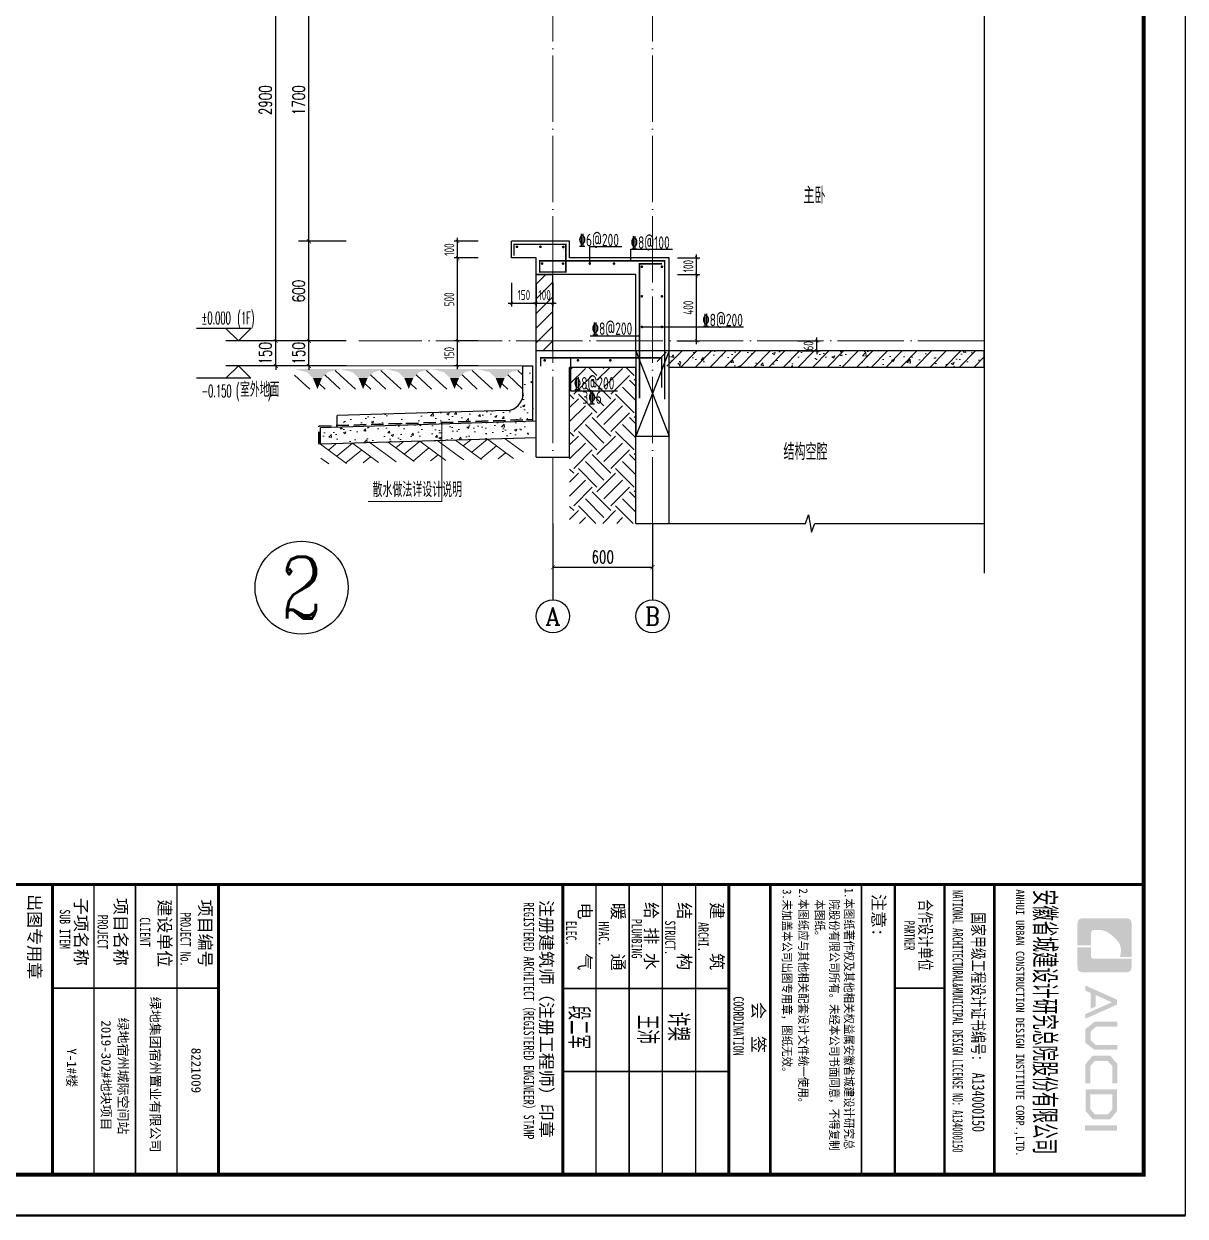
# Model space of a CAD drawing. Extents: x -1058961 to 23600, y -449123 to 2751847.
# Drawn here: x -120308 to -113311, y -38176 to -30993 of the extents above; entities that cross this region are included whole.
import ezdxf
from ezdxf.enums import TextEntityAlignment as Align

# ---------------------------------------------------------------- set-up
doc = ezdxf.new("R2010")
doc.units = 0
doc.header["$LTSCALE"] = 1000
doc.linetypes.add('DASH', pattern=[0.35, 0.25, -0.1])
doc.linetypes.add('DOTE', pattern=[2.42, 2, -0.2, 0.02, -0.2])
doc.layers.get('0').update_dxf_attribs({"linetype": 'CONTINUOUS'})
doc.layers.get('DEFPOINTS').update_dxf_attribs({"linetype": 'CONTINUOUS'})
for name, color, linetype in [('A-AXIS_TEXT', 7, 'CONTINUOUS'), ('AXIS', 3, 'CONTINUOUS'), ('COLUMN', 4, 'CONTINUOUS'), ('DIM', 2, 'CONTINUOUS'), ('DIM_ELEV', 3, 'CONTINUOUS'), ('DIM_IDEN', 67, 'CONTINUOUS'), ('DIM_SYMB', 3, 'CONTINUOUS'), ('PUB_DIM', 3, 'CONTINUOUS'), ('PUB_TEXT', 2, 'CONTINUOUS'), ('REIN', 6, 'CONTINUOUS'), ('S-大样-砼线', 7, 'CONTINUOUS'), ('S-引出线', 40, 'CONTINUOUS'), ('TEXT', 2, 'CONTINUOUS'), ('WALL', 5, 'CONTINUOUS'), ('yichutu', 7, 'CONTINUOUS'), ('图签文字', 4, 'CONTINUOUS')]:
    doc.layers.add(name, color=color, linetype=linetype)
for name, color, linetype, lineweight in [('AXIS_TEXT', 7, 'CONTINUOUS', 20), ('DOTE', 19, 'DOTE', 9), ('PUB_HATCH', 8, 'CONTINUOUS', 9), ('图框', 9, 'CONTINUOUS', 18), ('图签', 147, 'CONTINUOUS', 18), ('填充', 251, 'CONTINUOUS', 5), ('平面-排水沟', 86, 'CONTINUOUS', 15), ('立面-中轮廓线', 30, 'CONTINUOUS', 35), ('粉刷', 251, 'CONTINUOUS', 9)]:
    doc.layers.add(name, color=color, linetype=linetype, lineweight=lineweight)
doc.styles.add('_TCH_AXIS', font='COMPLEX', dxfattribs={"bigfont": 'GBCBIG'})
doc.styles.add('_TCH_DIM', font='SIMPLEX.shx', dxfattribs={"width": 0.7, "bigfont": 'GBCBIG.shx'})
doc.styles.add('_TCH_DIM_T3', font='SIMPLEX', dxfattribs={"width": 0.705882, "bigfont": 'GBCBIG'})
doc.styles.add('COMPLEX', font='COMPLEX')
doc.styles.add('DIM_FONT_T3', font='SIMPLEX', dxfattribs={"width": 0.705882, "bigfont": 'GBCBIG'})
doc.styles.add('HT', font='simhei.ttf')
doc.styles.add('TSSD_DIMENSION', font='Tssdeng.shx', dxfattribs={"width": 0.7, "bigfont": 'tssdchn.shx'})
doc.styles.add('TSSD_REIN', font='tssdeng.shx', dxfattribs={"width": 0.7, "height": 300, "bigfont": 'tssdchn.shx'})
doc.styles.add('宋体', font='', dxfattribs={"height": 50})
doc.styles.add('建筑图签-1', font='simhei.ttf', dxfattribs={"width": 0.7})
doc.styles.add('建筑图签-2', font='TXT.shx', dxfattribs={"width": 0.5, "bigfont": 'HZTXT.shx'})
doc.styles.get('宋体').set_extended_font_data('SimSun')
doc.dimstyles.new('_TCH_ARCH&&25', dxfattribs={"dimtxt": 74.375, "dimasz": 25, "dimexe": 62.5, "dimexo": 75, "dimgap": 25, "dimtad": 1, "dimdec": 0, "dimzin": 0, "dimdsep": 46, "dimtxsty": '_TCH_DIM_T3', "dimblk": 'ARCHTICK', "dimcen": 0.09, "dimclrt": 7, "dimazin": 0, "dimtfac": 1, "dimtdec": 0, "dimtix": 1, "dimtmove": 2, "dimatfit": 3, "dimldrblk": 'ARCHTICK', "dimfxl": 0, "dimtolj": 1, "dimtzin": 0, "dimarcsym": 0})
doc.dimstyles.new('TSSD_20_20', dxfattribs={"dimtxt": 60, "dimasz": 20, "dimexe": 20, "dimexo": 50, "dimgap": 20, "dimtad": 1, "dimdec": 0, "dimzin": 0, "dimdsep": 46, "dimtxsty": 'TSSD_DIMENSION', "dimblk": 'ARCHTICK', "dimblk1": 'ARCHTICK', "dimblk2": 'ARCHTICK', "dimcen": 0, "dimdle": 20, "dimclrt": 7, "dimadec": 0, "dimazin": 0, "dimtfac": 1, "dimtdec": 0, "dimtix": 1, "dimtmove": 2, "dimatfit": 3, "dimfxl": 0, "dimtolj": 1, "dimtzin": 0, "dimarcsym": 0})
pattern_1 = [(50, (28072.99, 249033.25), (143.452037, -12.550427), [15, -165]), (355, (28072.99, 249033.25), (-27.750267, 150.438427), [12, -132]), (100.4514, (28084.94, 249032.2), (115.701876, 137.88791), [12.74804, -140.22842]), (46.1842, (28072.99, 249073.25), (213.44821, -33.1038), [22.5, -247.5]), (96.6356, (28090.77, 249070.5), (186.93254, 194.82357), [19.12206, -210.3426]), (351.1842, (28072.99, 249073.25), (186.93239, 194.82372), [18, -198]), (21, (28092.99, 249063.25), (119.38141, -80.52378), [15, -165]), (326, (28092.99, 249063.25), (48.663066, 145.03001), [12, -132]), (71.4514, (28102.93, 249056.54), (168.044526, 64.5061), [12.74804, -140.22842]), (37.5, (28072.986, 249033.25), (2.431971, 66.578771), [0, -130.4, 0, -134, 0, -132.5]), (7.5, (28072.986, 249033.25), (52.613907, 78.882342), [0, -76.4, 0, -127.4, 0, -50.5]), (327.5, (28028.386, 249033.25), (106.764487, -4.510974), [0, -50, 0, -156, 0, -207]), (317.5, (28008.39, 249033.25), (116.637234, 20.020996), [0, -65, 0, -103.6, 0, -147])]

# ---------------------------------------------------------------- blocks, each defined once
blk = doc.blocks.new('$LINEPAT$素土夯实')
at = {"color": 0}
for p, q in [((0, -210), (210, 0)), ((120, -300), (420, 0)), ((420, 0), (608, -188)), ((495, -300), (795, 0)), ((615, 0), (705, -90)), ((315, -105), (502, -293)), ((210, -210), (300, -300)), ((705, -300), (795, -210))]:
    blk.add_line(p, q, dxfattribs=at)
blk = doc.blocks.new('$LinePat$自然土壤')
at = {"color": 0}
for p, q in [((0, -90), (71, -19)), ((0, -300), (211, -89)), ((420, -300), (630, -90)), ((210, -300), (286, -224))]:
    blk.add_line(p, q, dxfattribs=at)
for points in [[(0, 0), (630, 0), (168, -45), (462, -45)], [(168, -45), (462, -45), (252, -132), (378, -132)], [(252, -132), (378, -132), (315, -300)]]:
    blk.add_solid(points, dxfattribs=at)
blk = doc.blocks.new('sanshui')
at = {"layer": '粉刷'}
h = blk.add_hatch(dxfattribs=at)
h.set_pattern_fill('混凝土', color=256, scale=20)
h.set_pattern_definition(pattern_1)
edge = h.paths.add_edge_path()
edge.add_line((346317.8, 427329.6), (346257.8, 427329.6))
edge.add_line((346257.8, 427329.6), (346257.8, 427160.3))
edge.add_arc((346157.8, 427160.3), 100, 271.71836, 360, ccw=False)
edge.add_line((346160.8, 427060.3), (345137.8, 427029.6))
edge.add_line((345137.8, 427029.6), (345137.8, 426969.6))
edge.add_line((345137.8, 426969.6), (346317.8, 427005))
edge.add_line((346317.8, 427005), (346317.8, 427329.6))
h = blk.add_hatch(dxfattribs=at)
h.set_pattern_fill('混凝土', color=256, scale=20)
h.set_pattern_definition(pattern_1)
h.paths.add_polyline_path([(346337.8, 426895.6), (346337.8, 426995.6), (345037.8, 426956.6), (345037.8, 426856.6)])
at = {"layer": 'COLUMN'}
for p, q in [((346257.8, 427329.6), (346317.8, 427329.6)), ((346257.8, 427160.3), (346257.8, 427329.6)), ((346317.8, 426995), (346317.8, 427329.6)), ((346160.8, 427060.3), (345137.8, 427029.6)), ((346338.1, 426995.6), (345037.8, 426956.6)), ((345137.8, 426959.6), (345137.8, 427029.6)), ((345037.8, 426856.6), (345037.8, 426956.6)), ((346338.1, 426895.6), (345037.8, 426856.6))]:
    blk.add_line(p, q, dxfattribs=at)
blk.add_arc((346157.8, 427160.3), 100, 271.71836, 0, dxfattribs=at)
at = {"layer": '立面-中轮廓线', "linetype": 'DASH', "ltscale": 0.3}
blk.add_lwpolyline([(345027.8, 426856.6), (345027.8, 426966.3), (346317.8, 427005)], dxfattribs=at)
at = {"layer": '粉刷'}
blk.add_line((344881.5, 427329.6), (346257.8, 427329.6), dxfattribs=at)
at = {"layer": '粉刷', "yscale": 0.4, "zscale": 0.4}
for name, p, xscale, rotation in [('$LinePat$自然土壤', (345156.8, 427309.6), -0.4369306507241237, 359.9999999999903), ('$LinePat$自然土壤', (345432, 427309.6), -0.4369306507241237, 359.9999999999903), ('$LinePat$自然土壤', (345707.3, 427309.6), -0.4369306507241237, 359.9999999999903), ('$LinePat$自然土壤', (345982.6, 427309.6), -0.4369306507241237, 359.9999999999903), ('$LinePat$自然土壤', (346257.8, 427309.6), -0.4369306507241237, 359.9999999999903), ('$LINEPAT$素土夯实', (346257.8, 426893.2), -0.5117605352322558, 1.718358001643932), ('$LINEPAT$素土夯实', (345444.5, 426868.8), -0.5117605352322558, 1.718358001643932), ('$LINEPAT$素土夯实', (345851.2, 426881), -0.5117605352322558, 1.718358001643932)]:
    blk.add_blockref(name, p, dxfattribs=dict(at, xscale=xscale, rotation=rotation))
blk = doc.blocks.new('院标1')
h = blk.add_hatch(color=150)
h.dxf.hatch_style = 1
edge = h.paths.add_edge_path()
edge.add_spline(control_points=[(116373, 648379), (116379, 648379), (116382, 648379), (116391, 648379), (116391, 648379), (116391, 648379), (116616, 648379), (116616, 648379), (116616, 648379), (116616, 648379), (116616, 648054), (116616, 648054), (116616, 648054), (116616, 648054), (116108, 648054), (116108, 648054), (116108, 648054), (116028, 648054), (115963, 648111), (115963, 648199), (115963, 648199), (115963, 648199), (115963, 649215), (115963, 649215), (115963, 649215), (115963, 649295), (116018, 649360), (116108, 649360), (116108, 649360), (116108, 649360), (116897, 649360), (116897, 649360), (116897, 649360), (116897, 649360), (116897, 649080), (116897, 649080), (116897, 649080), (116897, 649080), (116566, 649140), (116356, 648859), (116356, 648859), (116245, 648719), (116240, 648545), (116247, 648466), (116247, 648466), (116254, 648386), (116247, 648466), (116247, 648466), (116247, 648466), (116247, 648466), (116258, 648374), (116373, 648379)], knot_values=[0, 0, 0, 0, 0.071429, 0.071429, 0.071429, 0.107143, 0.142857, 0.142857, 0.142857, 0.178571, 0.214286, 0.214286, 0.214286, 0.25, 0.285714, 0.285714, 0.285714, 0.321429, 0.357143, 0.357143, 0.357143, 0.392857, 0.428571, 0.428571, 0.428571, 0.464286, 0.5, 0.5, 0.5, 0.535714, 0.571429, 0.571429, 0.571429, 0.607143, 0.642857, 0.642857, 0.642857, 0.678571, 0.714286, 0.714286, 0.714286, 0.75, 0.785714, 0.785714, 0.785714, 0.821429, 0.857143, 0.857143, 0.857143, 0.928571, 1, 1, 1, 1], degree=3, periodic=0)
h = blk.add_hatch(color=150)
h.dxf.hatch_style = 1
edge = h.paths.add_edge_path()
edge.add_spline(control_points=[(117268, 649215), (117268, 649215), (117268, 648199), (117268, 648199), (117268, 648199), (117268, 648114), (117212, 648054), (117123, 648054), (117123, 648054), (117123, 648054), (116663, 648054), (116663, 648054), (116663, 648054), (116663, 648054), (116663, 648379), (116663, 648379), (116663, 648379), (116663, 648379), (116865, 648379), (116865, 648379), (116865, 648379), (116907, 648379), (116941, 648413), (116941, 648455), (116941, 648455), (116941, 648455), (116941, 649360), (116941, 649360), (116941, 649360), (116941, 649360), (117123, 649360), (117123, 649360), (117123, 649360), (117204, 649360), (117268, 649306), (117268, 649215)], knot_values=[0, 0, 0, 0, 0.1, 0.1, 0.1, 0.15, 0.2, 0.2, 0.2, 0.25, 0.3, 0.3, 0.3, 0.35, 0.4, 0.4, 0.4, 0.45, 0.5, 0.5, 0.5, 0.55, 0.6, 0.6, 0.6, 0.65, 0.7, 0.7, 0.7, 0.75, 0.8, 0.8, 0.8, 0.9, 1, 1, 1, 1], degree=3, periodic=0)
blk = doc.blocks.new('GFDDDDRG')
at = {"layer": '图框'}
h = blk.add_hatch(color=256, dxfattribs=at)
h.paths.add_polyline_path([(922489, -158906), (922489, -158969), (922104, -158969), (922104, -158906)])
h.paths.add_polyline_path([(922431, -158530), (922168, -158530), (922168, -158710), (922221, -158772), (922380, -158772), (922431, -158712)], flags=16)
h.paths.add_polyline_path([(922490, -158471), (922109, -158471), (922109, -158732), (922194, -158831), (922408, -158831), (922490, -158733)])
h.paths.add_polyline_path([(922492, -158399), (922434, -158399), (922434, -158196), (922378, -158129), (922219, -158129), (922167, -158196), (922167, -158400), (922107, -158400), (922107, -158169), (922194, -158067), (922408, -158067), (922492, -158166)])
h.paths.add_polyline_path([(922491, -157658), (922491, -157718), (922235, -157718), (922170, -157775), (922170, -157880), (922235, -157937), (922491, -157937), (922491, -157994), (922217, -157994), (922108, -157912), (922108, -157743), (922218, -157658)])
h.paths.add_polyline_path([(922490, -157392), (922490, -157450), (922108, -157621), (922108, -157564), (922425, -157423), (922231, -157335), (922231, -157471), (922173, -157501), (922173, -157311), (922107, -157282), (922107, -157220)])
for p, q in [((920410, -156002), (920410, -159502)), ((921010, -156002), (921010, -159502)), ((921010, -156002), (921010, -159502))]:
    blk.add_line(p, q, dxfattribs=at)
blk.add_lwpolyline([(923310, -107437), (923310, -159999), (893610, -159999), (893610, -107437)], close=True, dxfattribs=at)
blk.add_lwpolyline([(923310, -107437), (923310, -159999), (893610, -159999), (893610, -107437)], close=True, dxfattribs=at)
at = {"layer": '图框', "const_width": 50}
blk.add_lwpolyline([(894110, -159499), (922810, -159499), (922810, -108687), (894110, -108687)], close=True, dxfattribs=at)
at = {"layer": '图框'}
for points, const_width in [([(894110, -156002), (922810, -156002)], 35), ([(909660, -159502), (909660, -156002)], 35), ([(910160, -156002), (910160, -159502)], 17.5), ([(910660, -156002), (910660, -159502)], 17.5), ([(911160, -156002), (911160, -159502)], 17.5), ([(911660, -156002), (911660, -159502)], 35), ([(911660, -156002), (911660, -159502)], 35), ([(915810, -156006), (915810, -159506)], 35), ([(916210, -156006), (916210, -159506)], 17.5), ([(916610, -156006), (916610, -159506)], 17.5), ([(917010, -156006), (917010, -159506)], 17.5), ([(917410, -156006), (917410, -159506)], 17.5), ([(917810, -156006), (917810, -159506)], 35), ([(917810, -156006), (917810, -159506)], 35), ([(918310, -156006), (918310, -159506)], 30), ([(919410, -156002), (919410, -159502)], 17.5), ([(919810, -156002), (919810, -159502)], 30), ([(919810, -156002), (919810, -159502)], 30), ([(920410, -156002), (920410, -159502)], 30), ([(920410, -156002), (920410, -159502)], 30), ([(921010, -156002), (921010, -159502)], 30), ([(909660, -157252), (911660, -157252)], 17.5), ([(917810, -157256), (915810, -157256)], 17.5), ([(920410, -157252), (919810, -157252)], 17.5), ([(917810, -158256), (915810, -158256)], 17.5)]:
    blk.add_lwpolyline(points, dxfattribs=dict(at, const_width=const_width))
at = {"xscale": 0.5, "yscale": 0.5, "zscale": 0.5, "rotation": 270}
blk.add_blockref('院标1', (597985, -98428), dxfattribs=at)
at = {"layer": '图框'}
for s, height, style, width, p in [('3.未加盖本公司出图专用章，图纸无效。', 105, 'HT', 0.88, (918459, -156061)), (' 2.本图纸应与其他相关配套设计文件统一使用。 ', 105, 'HT', 0.88, (918656, -155989)), ('1.本图纸著作权及其他相关权益属安徽省城建设计研究总', 105, 'HT', 0.88, (919206, -156045)), ('NATIONAL ARCHITECTURAL&MUNICIPAL DESIGN LICENSE NO: A134000150', 125, '建筑图签-1', 0.6, (920507, -156070)), ('ANHUI URBAN CONSTRUCTION DESIGN INSTITUTE CORP.,LTD.', 100, '建筑图签-1', 0.91, (921271, -156061)), ('REGISTERED ARCHITECT（REGISTERED ENGINEER）STAMP', 125, '建筑图签-1', 0.7, (915339, -156216)), ('本图纸。', 105, 'HT', 0.88, (918854, -156184)), ('院股份有限公司所有。未经本公司书面同意，不得复制', 105, 'HT', 0.88, (919029, -156184)), ('SUB ITEM', 125, '建筑图签-1', 0.7, (909748, -156303)), ('PROJECT', 125, '建筑图签-1', 0.7, (910203, -156366)), ('CLIENT', 125, '建筑图签-1', 0.7, (910713, -156399)), ('PROJECT No.', 125, '建筑图签-1', 0.7, (911202, -156337, -899)), ('PLUMBING', 125, '建筑图签-1', 0.7, (916639, -156417)), ('STRUCT.', 125, '建筑图签-1', 0.7, (917042, -156437)), ('PARTNER', 125, '建筑图签-1', 0.6, (919927, -156439)), ('ELEC.', 125, '建筑图签-1', 0.7, (915850, -156441)), ('HVAC.', 125, '建筑图签-1', 0.7, (916242, -156449)), ('ARCHI.', 125, '建筑图签-1', 0.7, (917441, -156457)), ('COORDINATION', 125, '建筑图签-1', 0.7, (917866, -157352))]:
    blk.add_text(s, height=height, rotation=270, dxfattribs=dict(at, style=style, width=width)).set_placement(p)
at = {"layer": '图签', "color": 2, "style": '宋体'}
for s, height, p in [('绿地集团宿州置业有限公司', 114.67, (910841, -157355)), ('2019-302#地块项目', 114.67, (910249, -157640)), ('绿地宿州城际空间站', 114.7, (910454, -157607)), ('Y-1#楼', 114.7, (909834, -157977)), ('8221009', 114.7, (911334, -157971))]:
    blk.add_text(s, height=height, rotation=270, dxfattribs=at).set_placement(p)
at = {"layer": '图签文字', "color": 7, "style": '建筑图签-1'}
for s, p in [('出图专用章', (909369, -156120)), ('注意:', (919541, -156118)), ('子项名称', (909930, -156165)), ('项目名称', (910408, -156165)), ('建设单位', (910937, -156182)), ('项目编号', (911426, -156186)), ('注册建筑师（注册工程师）印章', (915537, -156190)), ('电    气', (916001, -156219)), ('暖    通', (916401, -156224)), ('给 排 水', (916802, -156214)), ('结    构', (917199, -156219)), ('建    筑', (917593, -156217)), ('会  签', (918094, -157419))]:
    blk.add_text(s, height=150, rotation=270, dxfattribs=at).set_placement(p)
for s, height, width, p in [('安徽省城建设计研究总院股份有限公司', 250, 0.55, (921498, -156066)), ('合作设计单位', 150, 0.7, (920105, -156184)), ('国家甲级工程设计证书编号:  A134000150', 150, 0.7, (920743, -156338))]:
    blk.add_text(s, height=height, rotation=270, dxfattribs=dict(at, width=width)).set_placement(p)
at = {"layer": '图签文字', "color": 1, "style": '建筑图签-2', "width": 0.7}
for s, p in [('段二军', (915876, -157462)), ('王沛', (916703, -157575)), ('许槊', (917074, -157539))]:
    blk.add_text(s, height=250, rotation=270, dxfattribs=at).set_placement(p)
blk = doc.blocks.new('yct-1051-594-26275-14850-25-1002.0')
at = {"layer": 'yichutu', "color": 7}
blk.add_lwpolyline([(0, 0), (0, 14850), (26275, 14850), (26275, 0)], close=True, dxfattribs=at)
blk = doc.blocks.new('_ArchTick')
at = {"color": 0, "linetype": 'ByBlock', "const_width": 0.15}
blk.add_lwpolyline([(-0.5, -0.5), (0.5, 0.5)], dxfattribs=at)
blk = doc.blocks.new('*D2455')
at = {"layer": 'DEFPOINTS', "color": 0}
for p in [(-115696, -32903.1), (-115696, -32963.1), (-115530, -32903.1)]:
    blk.add_point(p, dxfattribs=at)
at = {"layer": 'DIM', "color": 0, "lineweight": -2}
for p, q in [((-115530, -32903.1), (-115530, -32883.1)), ((-115646, -32903.1), (-115510, -32903.1)), ((-115646, -32963.1), (-115510, -32963.1)), ((-115530, -32963.1), (-115530, -32903.1)), ((-115530, -32963.1), (-115530, -32983.1))]:
    blk.add_line(p, q, dxfattribs=at)
at = {"layer": 'DIM', "color": 0, "lineweight": -2, "xscale": 20, "yscale": 20, "zscale": 20}
for p, rotation in [((-115530, -32903.1), 270), ((-115530, -32963.1), 90)]:
    blk.add_blockref('_ArchTick', p, dxfattribs=dict(at, rotation=rotation))
at = {"layer": 'DIM', "color": 7, "insert": (-115580, -32933.1), "char_height": 60, "attachment_point": 5, "rotation": 90, "style": 'TSSD_DIMENSION'}
blk.add_mtext('\\A1;60', dxfattribs=at)
blk = doc.blocks.new('*D1598')
at = {"layer": 'DEFPOINTS', "color": 0}
for p in [(-117370.2, -32503.1), (-117220.2, -32503.1), (-117220.2, -32676.8)]:
    blk.add_point(p, dxfattribs=at)
at = {"layer": 'DIM', "color": 0, "lineweight": -2}
for p, q in [((-117370.2, -32553.1), (-117370.2, -32696.8)), ((-117220.2, -32553.1), (-117220.2, -32696.8)), ((-117390.2, -32676.8), (-117200.2, -32676.8))]:
    blk.add_line(p, q, dxfattribs=at)
at = {"layer": 'DIM', "color": 0, "lineweight": -2, "xscale": 20, "yscale": 20, "zscale": 20, "rotation": 180}
blk.add_blockref('_ArchTick', (-117370.2, -32676.8), dxfattribs=at)
at = {"layer": 'DIM', "color": 0, "lineweight": -2, "xscale": 20, "yscale": 20, "zscale": 20}
blk.add_blockref('_ArchTick', (-117220.2, -32676.8), dxfattribs=at)
at = {"layer": 'DIM', "color": 7, "insert": (-117295.2, -32626.8), "char_height": 60, "attachment_point": 5, "style": 'TSSD_DIMENSION'}
blk.add_mtext('\\A1;150', dxfattribs=at)
blk = doc.blocks.new('*D1599')
at = {"layer": 'DEFPOINTS', "color": 0}
for p in [(-117220.2, -32503.1), (-117120.2, -32503.1), (-117120.2, -32676.8)]:
    blk.add_point(p, dxfattribs=at)
at = {"layer": 'DIM', "color": 0, "lineweight": -2}
for p, q in [((-117220.2, -32553.1), (-117220.2, -32696.8)), ((-117120.2, -32553.1), (-117120.2, -32696.8)), ((-117220.2, -32676.8), (-117240.2, -32676.8)), ((-117220.2, -32676.8), (-117120.2, -32676.8)), ((-117120.2, -32676.8), (-117100.2, -32676.8))]:
    blk.add_line(p, q, dxfattribs=at)
at = {"layer": 'DIM', "color": 0, "lineweight": -2, "xscale": 20, "yscale": 20, "zscale": 20}
blk.add_blockref('_ArchTick', (-117220.2, -32676.8), dxfattribs=at)
at = {"layer": 'DIM', "color": 0, "lineweight": -2, "xscale": 20, "yscale": 20, "zscale": 20, "rotation": 180}
blk.add_blockref('_ArchTick', (-117120.2, -32676.8), dxfattribs=at)
at = {"layer": 'DIM', "color": 7, "insert": (-117170.2, -32626.8), "char_height": 60, "attachment_point": 5, "style": 'TSSD_DIMENSION'}
blk.add_mtext('\\A1;100', dxfattribs=at)
blk = doc.blocks.new('*D1600')
at = {"layer": 'AXIS', "color": 0, "lineweight": -2}
for p, q in [((-117120.2, -34078.1), (-117120.2, -34329.7)), ((-116520.3, -34078.1), (-116520.3, -34329.7)), ((-117120.2, -34267.2), (-116520.3, -34267.2))]:
    blk.add_line(p, q, dxfattribs=at)
at = {"layer": 'DEFPOINTS', "color": 0}
for p in [(-117120.2, -34003.1), (-116520.3, -34003.1), (-116520.3, -34267.2)]:
    blk.add_point(p, dxfattribs=at)
at = {"layer": 'AXIS', "color": 0, "lineweight": -2, "xscale": 25, "yscale": 25, "zscale": 25, "rotation": 180}
blk.add_blockref('_ArchTick', (-117120.2, -34267.2), dxfattribs=at)
at = {"layer": 'AXIS', "color": 0, "lineweight": -2, "xscale": 25, "yscale": 25, "zscale": 25}
blk.add_blockref('_ArchTick', (-116520.3, -34267.2), dxfattribs=at)
at = {"layer": 'AXIS', "color": 7, "insert": (-116820.2, -34205), "char_height": 74.38, "attachment_point": 5, "style": '_TCH_DIM_T3'}
blk.add_mtext('\\A1;600', dxfattribs=at)
blk = doc.blocks.new('*D1604')
at = {"layer": 'DEFPOINTS', "color": 0}
for p in [(-117694.8, -32303.1), (-117520.2, -32303.1), (-117520.2, -32403.1)]:
    blk.add_point(p, dxfattribs=at)
at = {"layer": 'DIM', "color": 0, "lineweight": -2}
for p, q in [((-117570.2, -32303.1), (-117714.8, -32303.1)), ((-117694.8, -32303.1), (-117694.8, -32283.1)), ((-117694.8, -32403.1), (-117694.8, -32303.1)), ((-117570.2, -32403.1), (-117714.8, -32403.1)), ((-117694.8, -32403.1), (-117694.8, -32423.1))]:
    blk.add_line(p, q, dxfattribs=at)
at = {"layer": 'DIM', "color": 0, "lineweight": -2, "xscale": 20, "yscale": 20, "zscale": 20}
for p, rotation in [((-117694.8, -32303.1), 270), ((-117694.8, -32403.1), 90)]:
    blk.add_blockref('_ArchTick', p, dxfattribs=dict(at, rotation=rotation))
at = {"layer": 'DIM', "color": 7, "insert": (-117744.8, -32353.1), "char_height": 60, "attachment_point": 5, "rotation": 90, "style": 'TSSD_DIMENSION'}
blk.add_mtext('\\A1;100', dxfattribs=at)
blk = doc.blocks.new('*D1605')
at = {"layer": 'DEFPOINTS', "color": 0}
for p in [(-117694.8, -32403.1), (-117520.2, -32403.1), (-117520.2, -32903.1)]:
    blk.add_point(p, dxfattribs=at)
at = {"layer": 'DIM', "color": 0, "lineweight": -2}
for p, q in [((-117694.8, -32923.1), (-117694.8, -32383.1)), ((-117570.2, -32403.1), (-117714.8, -32403.1)), ((-117570.2, -32903.1), (-117714.8, -32903.1))]:
    blk.add_line(p, q, dxfattribs=at)
at = {"layer": 'DIM', "color": 0, "lineweight": -2, "xscale": 20, "yscale": 20, "zscale": 20}
for p, rotation in [((-117694.8, -32403.1), 90), ((-117694.8, -32903.1), 270)]:
    blk.add_blockref('_ArchTick', p, dxfattribs=dict(at, rotation=rotation))
at = {"layer": 'DIM', "color": 7, "insert": (-117744.8, -32653.1), "char_height": 60, "attachment_point": 5, "rotation": 90, "style": 'TSSD_DIMENSION'}
blk.add_mtext('\\A1;500', dxfattribs=at)
blk = doc.blocks.new('*D1606')
at = {"layer": 'DEFPOINTS', "color": 0}
for p in [(-117694.8, -32903.1), (-117520.2, -32903.1), (-117520.2, -33053.1)]:
    blk.add_point(p, dxfattribs=at)
at = {"layer": 'DIM', "color": 0, "lineweight": -2}
for p, q in [((-117694.8, -33073.1), (-117694.8, -32883.1)), ((-117570.2, -32903.1), (-117714.8, -32903.1)), ((-117570.2, -33053.1), (-117714.8, -33053.1))]:
    blk.add_line(p, q, dxfattribs=at)
at = {"layer": 'DIM', "color": 0, "lineweight": -2, "xscale": 20, "yscale": 20, "zscale": 20}
for p, rotation in [((-117694.8, -32903.1), 90), ((-117694.8, -33053.1), 270)]:
    blk.add_blockref('_ArchTick', p, dxfattribs=dict(at, rotation=rotation))
at = {"layer": 'DIM', "color": 7, "insert": (-117744.8, -32978.1), "char_height": 60, "attachment_point": 5, "rotation": 90, "style": 'TSSD_DIMENSION'}
blk.add_mtext('\\A1;150', dxfattribs=at)
blk = doc.blocks.new('*D1607')
at = {"layer": 'DEFPOINTS', "color": 0}
for p in [(-116420.2, -32403.1), (-116254.3, -32403.1), (-116420.2, -32503.1)]:
    blk.add_point(p, dxfattribs=at)
at = {"layer": 'DIM', "color": 0, "lineweight": -2}
for p, q in [((-116254.3, -32403.1), (-116254.3, -32383.1)), ((-116370.2, -32403.1), (-116234.3, -32403.1)), ((-116254.3, -32503.1), (-116254.3, -32403.1)), ((-116370.2, -32503.1), (-116234.3, -32503.1)), ((-116254.3, -32503.1), (-116254.3, -32523.1))]:
    blk.add_line(p, q, dxfattribs=at)
at = {"layer": 'DIM', "color": 0, "lineweight": -2, "xscale": 20, "yscale": 20, "zscale": 20}
for p, rotation in [((-116254.3, -32403.1), 270), ((-116254.3, -32503.1), 90)]:
    blk.add_blockref('_ArchTick', p, dxfattribs=dict(at, rotation=rotation))
at = {"layer": 'DIM', "color": 7, "insert": (-116304.3, -32453.1), "char_height": 60, "attachment_point": 5, "rotation": 90, "style": 'TSSD_DIMENSION'}
blk.add_mtext('\\A1;100', dxfattribs=at)
blk = doc.blocks.new('*D1608')
at = {"layer": 'DEFPOINTS', "color": 0}
for p in [(-118590.4, -32903.1), (-118290.4, -32903.1), (-118290.4, -33053.6)]:
    blk.add_point(p, dxfattribs=at)
at = {"layer": 'PUB_DIM', "color": 0, "lineweight": -2}
for p, q in [((-118590.4, -32903.1), (-118590.4, -32878.1)), ((-118365.4, -32903.1), (-118652.9, -32903.1)), ((-118590.4, -33053.6), (-118590.4, -32903.1)), ((-118365.4, -33053.6), (-118652.9, -33053.6)), ((-118590.4, -33053.6), (-118590.4, -33078.6))]:
    blk.add_line(p, q, dxfattribs=at)
at = {"layer": 'PUB_DIM', "color": 0, "lineweight": -2, "xscale": 25, "yscale": 25, "zscale": 25}
for p, rotation in [((-118590.4, -32903.1), 270), ((-118590.4, -33053.6), 90)]:
    blk.add_blockref('_ArchTick', p, dxfattribs=dict(at, rotation=rotation))
at = {"layer": 'PUB_DIM', "color": 7, "insert": (-118652.6, -32978.4), "char_height": 74.38, "attachment_point": 5, "rotation": 90, "style": '_TCH_DIM_T3'}
blk.add_mtext('\\A1;150', dxfattribs=at)
blk = doc.blocks.new('*D1444')
at = {"layer": 'DEFPOINTS', "color": 0}
for p in [(-118590.4, -32303.1), (-118290.4, -32303.1), (-118290.4, -32903.1)]:
    blk.add_point(p, dxfattribs=at)
at = {"layer": 'PUB_DIM', "color": 0, "lineweight": -2}
for p, q in [((-118365.4, -32303.1), (-118652.9, -32303.1)), ((-118590.4, -32903.1), (-118590.4, -32303.1)), ((-118365.4, -32903.1), (-118652.9, -32903.1))]:
    blk.add_line(p, q, dxfattribs=at)
at = {"layer": 'PUB_DIM', "color": 0, "lineweight": -2, "xscale": 25, "yscale": 25, "zscale": 25}
for p, rotation in [((-118590.4, -32303.1), 90), ((-118590.4, -32903.1), 270)]:
    blk.add_blockref('_ArchTick', p, dxfattribs=dict(at, rotation=rotation))
at = {"layer": 'PUB_DIM', "color": 7, "insert": (-118652.6, -32603.1), "char_height": 74.38, "attachment_point": 5, "rotation": 90, "style": '_TCH_DIM_T3'}
blk.add_mtext('\\A1;600', dxfattribs=at)
blk = doc.blocks.new('*D1445')
at = {"layer": 'DEFPOINTS', "color": 0}
for p in [(-118590.4, -30603.1), (-118290.4, -30603.1), (-118290.4, -32303.1)]:
    blk.add_point(p, dxfattribs=at)
at = {"layer": 'PUB_DIM', "color": 0, "lineweight": -2}
for p, q in [((-118365.4, -30603.1), (-118652.9, -30603.1)), ((-118590.4, -32303.1), (-118590.4, -30603.1)), ((-118365.4, -32303.1), (-118652.9, -32303.1))]:
    blk.add_line(p, q, dxfattribs=at)
at = {"layer": 'PUB_DIM', "color": 0, "lineweight": -2, "xscale": 25, "yscale": 25, "zscale": 25}
for p, rotation in [((-118590.4, -30603.1), 90), ((-118590.4, -32303.1), 270)]:
    blk.add_blockref('_ArchTick', p, dxfattribs=dict(at, rotation=rotation))
at = {"layer": 'PUB_DIM', "color": 7, "insert": (-118652.6, -31453.1), "char_height": 74.38, "attachment_point": 5, "rotation": 90, "style": '_TCH_DIM_T3'}
blk.add_mtext('\\A1;1700', dxfattribs=at)
blk = doc.blocks.new('*D1463')
at = {"layer": 'DEFPOINTS', "color": 0}
for p in [(-118790.4, -32903.1), (-118290.4, -32903.1), (-118290.4, -33053.6)]:
    blk.add_point(p, dxfattribs=at)
at = {"layer": 'PUB_DIM', "color": 0, "lineweight": -2}
for p, q in [((-118790.4, -32903.1), (-118790.4, -32878.1)), ((-118365.4, -32903.1), (-118852.9, -32903.1)), ((-118790.4, -33053.6), (-118790.4, -32903.1)), ((-118365.4, -33053.6), (-118852.9, -33053.6)), ((-118790.4, -33053.6), (-118790.4, -33078.6))]:
    blk.add_line(p, q, dxfattribs=at)
at = {"layer": 'PUB_DIM', "color": 0, "lineweight": -2, "xscale": 25, "yscale": 25, "zscale": 25}
for p, rotation in [((-118790.4, -32903.1), 270), ((-118790.4, -33053.6), 90)]:
    blk.add_blockref('_ArchTick', p, dxfattribs=dict(at, rotation=rotation))
at = {"layer": 'PUB_DIM', "color": 7, "insert": (-118852.6, -32978.4), "char_height": 74.38, "attachment_point": 5, "rotation": 90, "style": '_TCH_DIM_T3'}
blk.add_mtext('\\A1;150', dxfattribs=at)
blk = doc.blocks.new('*D1464')
at = {"layer": 'DEFPOINTS', "color": 0}
for p in [(-118790.4, -30003.1), (-118290.4, -30003.1), (-118290.4, -32903.1)]:
    blk.add_point(p, dxfattribs=at)
at = {"layer": 'PUB_DIM', "color": 0, "lineweight": -2}
for p, q in [((-118365.4, -30003.1), (-118852.9, -30003.1)), ((-118790.4, -32903.1), (-118790.4, -30003.1)), ((-118365.4, -32903.1), (-118852.9, -32903.1))]:
    blk.add_line(p, q, dxfattribs=at)
at = {"layer": 'PUB_DIM', "color": 0, "lineweight": -2, "xscale": 25, "yscale": 25, "zscale": 25}
for p, rotation in [((-118790.4, -30003.1), 90), ((-118790.4, -32903.1), 270)]:
    blk.add_blockref('_ArchTick', p, dxfattribs=dict(at, rotation=rotation))
at = {"layer": 'PUB_DIM', "color": 7, "insert": (-118852.6, -31453.1), "char_height": 74.38, "attachment_point": 5, "rotation": 90, "style": '_TCH_DIM_T3'}
blk.add_mtext('\\A1;2900', dxfattribs=at)
blk = doc.blocks.new('_AXISO')
blk.add_circle((0, 0), 0.5)
at = {"layer": 'A-AXIS_TEXT', "style": 'COMPLEX', "width": 1.041667}
blk.add_attdef('A', text='', height=0.56, dxfattribs=at).set_placement((-0.25, -0.28), (0.25, -0.28), align=Align.FIT)
blk = doc.blocks.new('20210809.02264474')
at = {"layer": 'REIN', "const_width": 9}
for points in [[(87154.5, 67468.2), (87154.5, 67535.4), (87466.6, 67535.4), (87466.6, 67369.4), (87309.3, 67369.4), (87309.3, 67436.6), (88061.9, 67436.6), (88061.9, 66601.6)], [(87910.8, 66607.2), (87910.8, 67418.4), (88045.5, 67418.4)], [(87315.3, 66801.7), (87315.3, 66852.1), (88043.8, 66852.1), (88043.8, 66672.6)]]:
    blk.add_lwpolyline(points, dxfattribs=at)
at = {"layer": 'REIN', "const_width": 8}
for points in [[(87167.8, 67520.8, 1), (87175.8, 67520.8, 1)], [(87309.3, 67520.8, 1), (87317.3, 67520.8, 1)], [(87447.5, 67519.9, 1), (87455.5, 67519.9, 1)], [(87319.5, 67419.9, 1), (87327.5, 67419.9, 1)], [(87445.5, 67419.9, 1), (87453.5, 67419.9, 1)], [(87606.9, 67419.9, 1), (87614.9, 67419.9, 1)], [(87752.9, 67419.9, 1), (87760.9, 67419.9, 1)], [(87920.5, 67400.7, 1), (87928.5, 67400.7, 1)], [(88041.3, 67400.7, 1), (88049.3, 67400.7, 1)], [(87920.5, 67222.4, 1), (87928.5, 67222.4, 1)], [(88041.3, 67222.4, 1), (88049.3, 67222.4, 1)], [(87920.5, 67038.2, 1), (87928.5, 67038.2, 1)], [(88041.3, 67038.2, 1), (88049.3, 67038.2, 1)], [(87334.7, 66837, 1), (87342.7, 66837, 1)], [(87535.2, 66837, 1), (87543.2, 66837, 1)], [(87730.4, 66837, 1), (87738.4, 66837, 1)]]:
    blk.add_lwpolyline(points, format="xyb", close=True, dxfattribs=at)
at = {"layer": 'S-引出线'}
for p, q in [((87610.9, 67419.9), (87610.9, 67523.1)), ((87610.9, 67523.1), (87803.1, 67523.1)), ((87924.5, 67038.2), (88536.4, 67038.2)), ((87613.5, 66985.2), (87910.8, 66985.2)), ((87493.6, 66852.1), (87493.6, 66653.9)), ((87493.6, 66653.9), (87778.8, 66653.9))]:
    blk.add_line(p, q, dxfattribs=at)
blk.add_lwpolyline([(87857.5, 67436.6), (87857.5, 67507.5), (88108.6, 67507.5)], dxfattribs=at)
at = {"layer": 'TEXT', "style": 'TSSD_REIN', "width": 0.7}
for s, p in [('%%1326@200', (87543, 67524.5)), ('%%1328@100', (87856.5, 67509)), ('%%1328@200', (88288.3, 67042.3)), ('%%1328@200', (87621.6, 66990.2)), ('%%1328@200', (87514, 66661)), ('3%%1326', (87566.3, 66575.2))]:
    blk.add_text(s, height=75, rotation=0, dxfattribs=at).set_placement(p)
blk = doc.blocks.new('20210809.03062775')
at = {"layer": 'S-大样-砼线'}
for p, q in [((87154.5, 67095.9), (87354.5, 66580.9)), ((87354.5, 67095.9), (87154.5, 66580.9))]:
    blk.add_line(p, q, dxfattribs=at)
blk.add_lwpolyline([(87354.5, 67095.9), (87154.5, 67095.9), (87154.5, 66580.9), (87354.5, 66580.9)], close=True, dxfattribs=at)
blk = doc.blocks.new('*D3231')
at = {"layer": 'DEFPOINTS', "color": 0}
for p in [(-116420.2, -32503.1), (-116254.3, -32503.1), (-116420.2, -32903.1)]:
    blk.add_point(p, dxfattribs=at)
at = {"layer": 'DIM', "color": 0, "lineweight": -2}
for p, q in [((-116370.2, -32503.1), (-116234.3, -32503.1)), ((-116254.3, -32923.1), (-116254.3, -32483.1)), ((-116370.2, -32903.1), (-116234.3, -32903.1))]:
    blk.add_line(p, q, dxfattribs=at)
at = {"layer": 'DIM', "color": 0, "lineweight": -2, "xscale": 20, "yscale": 20, "zscale": 20}
for p, rotation in [((-116254.3, -32503.1), 90), ((-116254.3, -32903.1), 270)]:
    blk.add_blockref('_ArchTick', p, dxfattribs=dict(at, rotation=rotation))
at = {"layer": 'DIM', "color": 7, "insert": (-116304.3, -32703.1), "char_height": 60, "attachment_point": 5, "rotation": 90, "style": 'TSSD_DIMENSION'}
blk.add_mtext('\\A1;400', dxfattribs=at)

msp = doc.modelspace()

# ---------------------------------------------------------------- hatches: boundary and pattern name
at = {"layer": 'PUB_HATCH'}
h = msp.add_hatch(dxfattribs=at)
h.set_pattern_fill('普通砖', color=256, scale=25, style=0)
h.set_pattern_definition([(45, (-668291.086, 135584.79), (-44.1941915, 44.1941915), [])])
h.paths.add_polyline_path([(-117220.23, -32963.12), (-117120.23, -32963.12), (-117120.23, -32503.12), (-117220.23, -32503.12)])
h = msp.add_hatch(dxfattribs=at)
h.set_pattern_fill('钢筋混凝土', color=256, scale=25, style=0)
h.set_pattern_definition([(45, (-668291.086, 135539.91), (-44.194174, 44.194174), []), (50, (-668291.09, 135539.91), (179.315046, -15.688034), [18.75, -206.25]), (355, (-668291.09, 135539.91), (-34.687833, 188.048033), [15, -165]), (100.4514, (-668276.14, 135538.6), (144.627345, 172.359886), [15.93505, -175.28553]), (46.1842, (-668291.09, 135589.9), (266.81026, -41.37975), [28.125, -309.375]), (96.6356, (-668268.85, 135586.46), (233.66568, 243.52947), [23.90257, -262.92825]), (351.1842, (-668291.1, 135589.9), (233.66549, 243.52965), [22.5, -247.5]), (21, (-668266.09, 135577.41), (149.226763, -100.654723), [18.75, -206.25]), (326, (-668266.09, 135577.41), (60.828833, 181.28751), [15, -165]), (71.4514, (-668253.65, 135569.02), (210.055657, 80.632624), [15.93505, -175.28553]), (37.5, (-668291.086, 135539.91), (3.039964, 83.2234635), [0, -163, 0, -167.5, 0, -165.625]), (7.5, (-668291.09, 135539.91), (65.767384, 98.602928), [0, -95.5, 0, -159.25, 0, -63.125]), (327.5, (-668346.836, 135539.91), (133.455609, -5.638718), [0, -62.5, 0, -195, 0, -258.75]), (317.5, (-668371.84, 135539.91), (145.796542, 25.026246), [0, -81.25, 0, -129.5, 0, -183.75])])
h.paths.add_polyline_path([(-114521.71, -32963.12), (-116420.23, -32963.12), (-116520.23, -33013.12), (-116420.23, -33063.12), (-114521.71, -33063.12)])
at = {"layer": '填充'}
h = msp.add_hatch(dxfattribs=at)
h.set_pattern_fill('EARTH', color=250, scale=50, angle=45, style=0)
h.set_pattern_definition([(45, (-1232118.5, -489196.5), (0, 224.506403), [158.75, -158.75]), (45, (-1232160.6, -489154.4), (0, 224.506403), [158.75, -158.75]), (45, (-1232202.7, -489112.3), (0, 224.506403), [158.75, -158.75]), (135, (-1232202.7, -489084.24), (-224.506403, 0), [158.75, -158.75]), (135, (-1232160.6, -489042.15), (-224.506403, 0), [158.75, -158.75]), (135, (-1232118.5, -489000.05), (-224.506403, 0), [158.75, -158.75])])
h.paths.add_polyline_path([(-116620.23, -34003.12), (-116620.23, -33063.12), (-117020.23, -33063.13), (-117020.23, -34003.12)])

# ---------------------------------------------------------------- linework, layer by layer
at = {"layer": 'AXIS'}
for p, q in [((-117120.26, -34003.12), (-117120.26, -34462.52)), ((-116520.26, -34003.12), (-116520.26, -34462.52))]:
    msp.add_line(p, q, dxfattribs=at)
at = {"layer": 'AXIS', "color": 6}
msp.add_circle((-118634.85, -34389.7), 280, dxfattribs=at)
at = {"layer": 'DIM_ELEV'}
for p, q in [((-118940.43, -32828.12), (-119268.43, -32828.12)), ((-119015.43, -32903.12), (-119090.43, -32828.12)), ((-119015.43, -32903.12), (-118940.43, -32828.12)), ((-118590.43, -32903.12), (-119090.43, -32903.12)), ((-119015.43, -33053.59), (-119090.43, -33128.59)), ((-118590.43, -33053.59), (-119090.43, -33053.59)), ((-119015.43, -33053.59), (-118940.43, -33128.59)), ((-118940.43, -33128.59), (-119268.43, -33128.59))]:
    msp.add_line(p, q, dxfattribs=at)
at = {"layer": 'DIM_SYMB'}
for points in [[(-114521.71, -14983.12), (-114521.71, -24615), (-114469.21, -24634.11), (-114574.21, -24652.62), (-114521.71, -24671.25), (-114521.71, -34303.12)], [(-116620.23, -34003.12), (-115599.1, -34003.12), (-115579.99, -33950.62), (-115561.47, -34055.62), (-115542.85, -34003.12), (-114521.71, -34003.12)]]:
    msp.add_lwpolyline(points, dxfattribs=at)
at = {"layer": 'DOTE', "color": 1, "linetype": 'DOTE', "ltscale": 0.2}
for p, q in [((-117120.23, -34003.12), (-117120.23, -14403.12)), ((-116520.23, -34003.12), (-116520.23, -14403.12)), ((-114521.71, -32903.12), (-118290.43, -32903.12))]:
    msp.add_line(p, q, dxfattribs=at)
at = {"layer": 'WALL'}
for p, q in [((-117020.23, -32303.12), (-117370.23, -32303.12)), ((-117370.23, -32403.12), (-117370.23, -32303.12)), ((-117020.23, -32403.12), (-117020.23, -32303.12)), ((-117220.23, -32403.12), (-117370.23, -32403.12)), ((-117220.23, -32503.12), (-117220.23, -32403.12)), ((-116420.23, -32403.12), (-117020.23, -32403.12)), ((-116420.23, -32963.12), (-116420.23, -32403.12)), ((-117113.55, -32503.12), (-117220.23, -32503.12)), ((-117220.23, -32963.12), (-117220.23, -32503.12)), ((-117220.23, -32503.12), (-117120.23, -32503.12)), ((-117120.23, -32963.12), (-117120.23, -32503.12)), ((-116620.23, -32503.12), (-117113.55, -32503.12)), ((-116620.23, -32963.12), (-116620.23, -32503.12)), ((-117220.23, -33603.12), (-117220.23, -32963.12)), ((-116620.23, -32963.12), (-117220.23, -32963.12)), ((-114521.71, -32963.12), (-116420.23, -32963.12)), ((-114521.71, -33063.12), (-114521.71, -32963.12)), ((-117020.23, -33603.12), (-117020.23, -33063.12)), ((-116620.23, -33063.12), (-117020.23, -33063.12)), ((-116620.23, -34003.12), (-116620.23, -33063.12)), ((-114521.71, -33063.12), (-116420.23, -33063.12)), ((-116420.23, -34003.12), (-116420.23, -33063.12)), ((-117220.23, -33603.12), (-117020.23, -33603.12)), ((-116620.23, -34003.12), (-116420.23, -34003.12))]:
    msp.add_line(p, q, dxfattribs=at)
at = {"layer": '平面-排水沟'}
for p, q in [((-117789.25, -33402.71), (-117789.25, -33870.56)), ((-117789.25, -33870.56), (-118233.38, -33870.56))]:
    msp.add_line(p, q, dxfattribs=at)
at = {"layer": '平面-排水沟', "const_width": 6.67}
msp.add_lwpolyline([(-117789.25, -33399.38, 1), (-117789.25, -33406.05, 1)], format="xyb", close=True, dxfattribs=at)

# ---------------------------------------------------------------- block references
at = {"xscale": 0.5, "yscale": 0.5, "zscale": 0.5}
msp.add_blockref('GFDDDDRG', (-574965.48, 41823.38), dxfattribs=at)
msp.add_blockref('sanshui', (-463558.36, -460382.75))
at = {"layer": 'AXIS'}
ref = msp.add_blockref('_AXISO', (-117120.26, -34562.52), dxfattribs=dict(at, xscale=200, yscale=200, zscale=200))
ref.add_attrib('A', 'A', dxfattribs={"layer": 'AXIS_TEXT', "height": 106.3, "style": '_TCH_AXIS'}).set_placement((-117165.82, -34615.66), (-117074.71, -34615.66), align=Align.FIT)
ref = msp.add_blockref('_AXISO', (-116520.26, -34562.52), dxfattribs=dict(at, xscale=200, yscale=200, zscale=200))
ref.add_attrib('A', 'B', dxfattribs={"layer": 'AXIS_TEXT', "height": 108.81, "style": '_TCH_AXIS'}).set_placement((-116564.31, -34616.92), (-116476.22, -34616.92), align=Align.FIT)
at = {"layer": 'DIM_IDEN'}
msp.add_blockref('20210809.03062775', (-203774.75, -100059.06), dxfattribs=at)
at = {"layer": 'REIN'}
msp.add_blockref('20210809.02264474', (-204508.88, -99857.28), dxfattribs=at)
at = {"layer": 'yichutu', "rotation": 270}
msp.add_blockref('yct-1051-594-26275-14850-25-1002.0', (-128160.59, -11895.1), dxfattribs=at)

# ---------------------------------------------------------------- texts
at = {"layer": 'AXIS_TEXT', "color": 6, "style": '_TCH_AXIS'}
msp.add_text('2', height=372.76, dxfattribs=at).set_placement((-118759.1, -34576.08), (-118510.59, -34576.08), align=Align.FIT)
at = {"layer": 'PUB_TEXT'}
for s, height, style, width, p in [('主卧', 100, 'TSSD_REIN', 0.7, (-115611.02, -32077.5)), ('%%P0.000', 74.375, '_TCH_DIM', 0.494118, (-119237.43, -32801.87)), ('(1F)', 74.375, '_TCH_DIM', 0.494118, (-119022.05, -32803.1)), ('-0.150', 74.375, '_TCH_DIM', 0.494118, (-119238.83, -33242.34)), ('(', 74.38, '_TCH_DIM', 0.494118, (-119030.1, -33241.12)), ('室外地面', 89.362, '_TCH_DIM', 0.7, (-119005.6, -33241.12)), (')', 74.38, '_TCH_DIM', 0.494118, (-118838.79, -33241.12)), ('结构空腔', 100, 'TSSD_REIN', 0.7, (-115731.21, -33621.71)), ('散水做法详设计说明', 89.362, 'DIM_FONT_T3', 0.705882, (-118207.13, -33844.31))]:
    msp.add_text(s, height=height, dxfattribs=dict(at, style=style, width=width)).set_placement(p)

# ---------------------------------------------------------------- dimensions: what is measured, and where the dimension line sits
at = {"layer": 'AXIS'}
dim = msp.add_aligned_dim(p1=(-117120.23, -34003.12), p2=(-116520.26, -34003.12), distance=-264.03, dimstyle='_TCH_ARCH&&25', dxfattribs=at)
dim.commit()
dim.dimension.update_dxf_attribs({"geometry": '*D1600', "text_midpoint": (-116820.25, -34204.97)})
at = {"layer": 'DIM'}
for p1, p2, distance, picture, middle in [((-117520.23, -32403.12), (-117520.23, -32303.12), 174.61, '*D1604', (-117744.85, -32353.12)), ((-117520.23, -32903.12), (-117520.23, -32403.12), 174.61, '*D1605', (-117744.85, -32653.12)), ((-116420.23, -32503.12), (-116420.23, -32403.12), -165.96, '*D1607', (-116304.27, -32453.12)), ((-117370.23, -32503.12), (-117220.23, -32503.12), -173.71, '*D1598', (-117295.23, -32626.83)), ((-117220.23, -32503.12), (-117120.23, -32503.12), -173.71, '*D1599', (-117170.23, -32626.83)), ((-116420.23, -32903.12), (-116420.23, -32503.12), -165.96, '*D3231', (-116304.27, -32703.12)), ((-117520.23, -33053.12), (-117520.23, -32903.12), 174.61, '*D1606', (-117744.85, -32978.12)), ((-115696.01, -32963.12), (-115696.01, -32903.12), -165.96, '*D2455', (-115580.05, -32933.12))]:
    dim = msp.add_aligned_dim(p1=p1, p2=p2, distance=distance, dimstyle='TSSD_20_20', dxfattribs=at)
    dim.commit()
    dim.dimension.update_dxf_attribs({"geometry": picture, "text_midpoint": middle})
at = {"layer": 'PUB_DIM'}
for p1, p2, distance, picture, middle in [((-118290.43, -32903.12), (-118290.43, -30003.12), 500, '*D1464', (-118852.62, -31453.12)), ((-118290.43, -32303.12), (-118290.43, -30603.12), 300, '*D1445', (-118652.62, -31453.12)), ((-118290.43, -32903.12), (-118290.43, -32303.12), 300, '*D1444', (-118652.62, -32603.12)), ((-118290.43, -33053.59), (-118290.43, -32903.12), 500, '*D1463', (-118852.62, -32978.36)), ((-118290.43, -33053.59), (-118290.43, -32903.12), 300, '*D1608', (-118652.62, -32978.36))]:
    dim = msp.add_aligned_dim(p1=p1, p2=p2, distance=distance, dimstyle='_TCH_ARCH&&25', dxfattribs=at)
    dim.commit()
    dim.dimension.update_dxf_attribs({"geometry": picture, "text_midpoint": middle})

doc.saveas('drawing.dxf')
